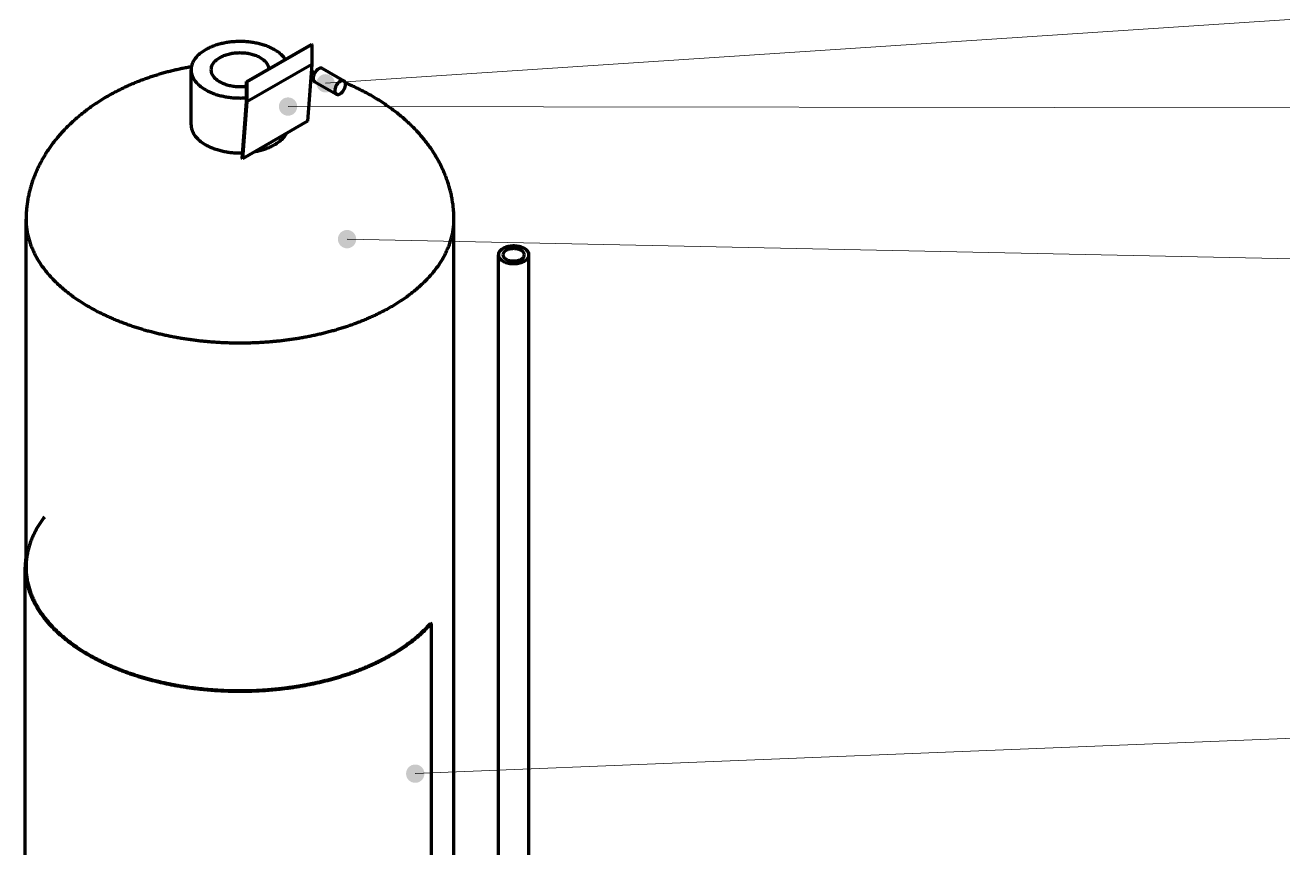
# Model space of a CAD drawing. Header units: millimetres. Extents: x 0 to 594, y 0 to 420.
# Drawn here: x 213.9 to 296.2, y 202.7 to 256.5 of the extents above; entities that cross this region are included whole.
import ezdxf

# ---------------------------------------------------------------- set-up
doc = ezdxf.new("R2010")
doc.units = ezdxf.units.MM
doc.layers.add('01-VISIBLE', color=7, linetype='CONTINUOUS', lineweight=70)
doc.layers.add('08-FINA', color=5, linetype='CONTINUOUS', lineweight=18)

msp = doc.modelspace()

# ---------------------------------------------------------------- hatches: boundary and pattern name
at = {"layer": '08-FINA'}
h = msp.add_hatch(color=7, dxfattribs=at)
h.dxf.hatch_style = 1
edge = h.paths.add_edge_path()
edge.add_arc((233.553, 252.688), 0.6, 0, 360)
h = msp.add_hatch(color=7, dxfattribs=at)
h.dxf.hatch_style = 1
edge = h.paths.add_edge_path()
edge.add_arc((231.093, 251.166), 0.6, 0, 360)
h = msp.add_hatch(color=7, dxfattribs=at)
h.dxf.hatch_style = 1
edge = h.paths.add_edge_path()
edge.add_arc((234.954, 242.493), 0.6, 0, 360)
h = msp.add_hatch(color=7, dxfattribs=at)
h.dxf.hatch_style = 1
edge = h.paths.add_edge_path()
edge.add_arc((239.416, 207.529), 0.6, 0, 360)

# ---------------------------------------------------------------- linework, layer by layer
at = {"layer": '01-VISIBLE'}
for p, q in [((228.377, 252.803), (232.62, 255.252)), ((228.406, 252.786), (232.648, 255.236)), ((232.62, 255.252), (232.648, 255.236)), ((232.648, 255.236), (232.648, 253.928)), ((224.749, 249.98), (224.749, 253.573)), ((232.648, 253.928), (228.406, 251.479)), ((232.648, 253.928), (232.365, 250.204)), ((233.34, 253.659), (234.754, 252.842)), ((228.377, 252.803), (228.406, 252.786)), ((228.377, 251.496), (228.377, 252.803)), ((228.406, 252.786), (228.406, 251.479)), ((232.84, 252.793), (234.254, 251.976)), ((228.095, 247.773), (228.377, 251.496)), ((228.406, 251.479), (228.123, 247.754)), ((232.365, 250.204), (228.123, 247.754)), ((228.123, 247.754), (228.095, 247.773)), ((213.949, 221.041), (213.949, 243.794)), ((241.949, 153.735), (241.949, 243.794)), ((244.86, 135.882), (244.86, 241.468)), ((246.86, 135.882), (246.86, 241.468)), ((213.889, 182.836), (213.889, 221.042)), ((240.423, 217.372), (240.477, 217.356)), ((240.477, 179.151), (240.477, 217.356))]:
    msp.add_line(p, q, dxfattribs=at)
for points in [[(230.914, 254.267), (230.866, 254.332), (230.815, 254.394), (230.761, 254.454), (230.705, 254.512), (230.646, 254.567), (230.586, 254.62), (230.523, 254.67), (230.459, 254.719), (230.393, 254.765), (230.326, 254.81), (230.258, 254.852), (230.188, 254.893), (230.117, 254.931), (230.046, 254.968), (229.973, 255.004), (229.9, 255.037), (229.826, 255.069), (229.752, 255.099), (229.676, 255.128), (229.601, 255.155), (229.524, 255.181), (229.448, 255.205), (229.37, 255.228), (229.293, 255.249), (229.215, 255.27), (229.137, 255.288), (229.058, 255.306), (228.979, 255.322), (228.9, 255.337), (228.821, 255.35), (228.741, 255.363), (228.661, 255.374), (228.581, 255.384), (228.501, 255.393), (228.421, 255.4), (228.341, 255.406), (228.261, 255.411), (228.18, 255.415), (228.1, 255.418), (228.019, 255.42), (227.939, 255.42), (227.858, 255.42), (227.778, 255.418), (227.697, 255.415), (227.617, 255.41), (227.537, 255.405), (227.456, 255.398), (227.376, 255.39), (227.296, 255.381), (227.216, 255.371), (227.137, 255.36), (227.057, 255.347), (226.978, 255.333), (226.899, 255.318), (226.82, 255.301), (226.741, 255.284), (226.663, 255.265), (226.585, 255.244), (226.508, 255.222), (226.431, 255.199), (226.354, 255.174), (226.278, 255.148), (226.202, 255.121), (226.127, 255.092), (226.053, 255.061), (225.979, 255.029), (225.906, 254.995), (225.834, 254.959), (225.763, 254.922), (225.692, 254.883), (225.623, 254.842), (225.555, 254.799), (225.488, 254.754), (225.423, 254.707), (225.359, 254.658), (225.297, 254.606), (225.237, 254.553), (225.178, 254.497), (225.123, 254.439), (225.07, 254.379), (225.019, 254.316), (224.972, 254.251), (224.929, 254.183), (224.889, 254.113), (224.853, 254.041), (224.822, 253.966), (224.797, 253.89), (224.776, 253.812), (224.761, 253.733), (224.752, 253.653), (224.749, 253.573)], [(229.844, 253.65), (229.829, 253.73), (229.805, 253.807), (229.772, 253.881), (229.732, 253.952), (229.685, 254.018), (229.633, 254.081), (229.576, 254.139), (229.516, 254.193), (229.452, 254.244), (229.386, 254.291), (229.317, 254.334), (229.246, 254.374), (229.174, 254.411), (229.1, 254.445), (229.025, 254.477), (228.949, 254.505), (228.872, 254.532), (228.794, 254.555), (228.716, 254.576), (228.637, 254.595), (228.557, 254.612), (228.477, 254.626), (228.397, 254.639), (228.316, 254.649), (228.235, 254.657), (228.154, 254.663), (228.073, 254.667), (227.992, 254.669), (227.91, 254.67), (227.829, 254.668), (227.748, 254.664), (227.667, 254.658), (227.586, 254.65), (227.505, 254.639), (227.425, 254.627), (227.345, 254.613), (227.265, 254.596), (227.186, 254.577), (227.108, 254.556), (227.03, 254.533), (226.953, 254.507), (226.877, 254.478), (226.802, 254.447), (226.728, 254.413), (226.655, 254.376), (226.585, 254.336), (226.516, 254.293), (226.449, 254.246), (226.385, 254.196), (226.325, 254.142), (226.268, 254.084), (226.215, 254.022), (226.168, 253.955), (226.128, 253.885), (226.094, 253.811), (226.07, 253.734), (226.054, 253.654), (226.049, 253.573)], [(224.767, 253.766), (224.688, 253.753), (224.609, 253.739), (224.53, 253.724), (224.451, 253.71), (224.372, 253.694), (224.293, 253.679), (224.215, 253.663), (224.136, 253.647), (224.058, 253.631), (223.979, 253.614), (223.901, 253.597), (223.823, 253.579), (223.745, 253.562), (223.667, 253.544), (223.589, 253.525), (223.511, 253.506), (223.433, 253.487), (223.355, 253.467), (223.277, 253.447), (223.2, 253.427), (223.122, 253.407), (223.045, 253.386), (222.968, 253.364), (222.89, 253.343), (222.813, 253.32), (222.736, 253.298), (222.66, 253.275), (222.583, 253.252), (222.506, 253.229), (222.43, 253.205), (222.353, 253.181), (222.277, 253.156), (222.201, 253.131), (222.124, 253.106), (222.048, 253.08), (221.973, 253.054), (221.897, 253.028), (221.821, 253.001), (221.746, 252.974), (221.671, 252.947), (221.595, 252.919), (221.52, 252.891), (221.445, 252.862), (221.371, 252.833), (221.296, 252.804), (221.221, 252.774), (221.147, 252.744), (221.073, 252.714), (220.999, 252.683), (220.925, 252.652), (220.851, 252.621), (220.778, 252.589), (220.704, 252.557), (220.631, 252.524), (220.558, 252.491), (220.485, 252.458), (220.412, 252.424), (220.34, 252.39), (220.267, 252.355), (220.195, 252.32), (220.123, 252.285), (220.051, 252.249), (219.98, 252.213), (219.908, 252.177), (219.837, 252.14), (219.766, 252.103), (219.695, 252.065), (219.625, 252.027), (219.554, 251.989), (219.484, 251.95), (219.414, 251.911), (219.344, 251.872), (219.275, 251.832), (219.205, 251.792), (219.136, 251.751), (219.067, 251.71), (218.999, 251.668), (218.93, 251.627), (218.862, 251.584), (218.794, 251.542), (218.727, 251.499), (218.659, 251.455), (218.592, 251.411), (218.525, 251.367), (218.459, 251.322), (218.392, 251.277), (218.326, 251.232), (218.26, 251.186), (218.195, 251.14), (218.13, 251.093), (218.065, 251.046), (218, 250.999), (217.936, 250.951), (217.872, 250.903), (217.808, 250.854), (217.745, 250.805), (217.682, 250.756), (217.619, 250.706), (217.556, 250.655), (217.494, 250.605), (217.432, 250.554), (217.371, 250.502), (217.31, 250.45), (217.249, 250.398), (217.189, 250.345), (217.129, 250.292), (217.069, 250.239), (217.01, 250.185), (216.951, 250.13), (216.892, 250.075), (216.834, 250.02), (216.776, 249.965), (216.719, 249.909), (216.662, 249.852), (216.605, 249.796), (216.549, 249.738), (216.493, 249.681), (216.438, 249.623), (216.383, 249.564), (216.329, 249.505), (216.275, 249.446), (216.221, 249.386), (216.168, 249.326), (216.115, 249.266), (216.063, 249.205), (216.011, 249.144), (215.96, 249.082), (215.909, 249.02), (215.859, 248.958), (215.809, 248.895), (215.76, 248.832), (215.711, 248.768), (215.663, 248.704), (215.615, 248.639), (215.568, 248.575), (215.521, 248.509), (215.475, 248.444), (215.43, 248.378), (215.385, 248.311), (215.34, 248.245), (215.296, 248.178), (215.253, 248.11), (215.21, 248.042), (215.168, 247.974), (215.127, 247.905), (215.086, 247.836), (215.046, 247.767), (215.006, 247.698), (214.967, 247.627), (214.928, 247.557), (214.891, 247.486), (214.854, 247.415), (214.817, 247.344), (214.781, 247.272), (214.746, 247.2), (214.712, 247.128), (214.678, 247.055), (214.645, 246.982), (214.612, 246.909), (214.58, 246.835), (214.549, 246.761), (214.519, 246.687), (214.49, 246.612), (214.461, 246.538), (214.433, 246.463), (214.405, 246.387), (214.379, 246.312), (214.353, 246.236), (214.328, 246.16), (214.303, 246.083), (214.28, 246.006), (214.257, 245.93), (214.235, 245.853), (214.214, 245.775), (214.193, 245.698), (214.173, 245.62), (214.154, 245.542), (214.136, 245.464), (214.119, 245.386), (214.103, 245.307), (214.087, 245.229), (214.072, 245.15), (214.058, 245.071), (214.045, 244.992), (214.033, 244.913), (214.021, 244.833), (214.01, 244.754), (214.001, 244.674), (213.992, 244.594), (213.984, 244.515), (213.976, 244.435), (213.97, 244.355), (213.964, 244.275), (213.96, 244.195), (213.956, 244.115), (213.953, 244.035), (213.951, 243.955), (213.949, 243.874), (213.949, 243.794)], [(224.749, 253.573), (224.752, 253.492), (224.761, 253.411), (224.776, 253.331), (224.797, 253.253), (224.824, 253.176), (224.855, 253.101), (224.891, 253.028), (224.931, 252.958), (224.976, 252.89), (225.023, 252.824), (225.074, 252.761), (225.128, 252.7), (225.185, 252.642), (225.243, 252.586), (225.304, 252.533), (225.367, 252.481), (225.432, 252.432), (225.498, 252.385), (225.565, 252.34), (225.634, 252.297), (225.704, 252.256), (225.775, 252.217), (225.848, 252.179), (225.92, 252.144), (225.994, 252.11), (226.069, 252.078), (226.144, 252.047), (226.22, 252.018), (226.296, 251.991), (226.373, 251.965), (226.45, 251.94), (226.528, 251.917), (226.607, 251.896), (226.685, 251.875), (226.764, 251.857), (226.843, 251.839), (226.923, 251.823), (227.003, 251.808), (227.083, 251.794), (227.163, 251.782), (227.243, 251.771), (227.324, 251.761), (227.405, 251.752), (227.486, 251.745), (227.566, 251.738), (227.647, 251.733), (227.729, 251.73), (227.81, 251.727), (227.891, 251.726), (227.972, 251.725), (228.053, 251.726), (228.134, 251.728), (228.215, 251.732), (228.297, 251.736), (228.377, 251.742)], [(226.049, 253.573), (226.054, 253.492), (226.069, 253.413), (226.094, 253.336), (226.127, 253.262), (226.167, 253.192), (226.213, 253.126), (226.265, 253.065), (226.321, 253.007), (226.382, 252.953), (226.445, 252.903), (226.511, 252.856), (226.579, 252.813), (226.649, 252.773), (226.721, 252.736), (226.794, 252.702), (226.868, 252.67), (226.944, 252.642), (227.02, 252.616), (227.098, 252.592), (227.175, 252.571), (227.254, 252.552), (227.333, 252.535), (227.412, 252.52), (227.492, 252.508), (227.572, 252.498), (227.652, 252.489), (227.733, 252.483), (227.814, 252.479), (227.894, 252.476), (227.975, 252.476), (228.056, 252.478), (228.136, 252.481), (228.217, 252.487), (228.297, 252.494), (228.377, 252.504)], [(233.09, 253.634), (233.021, 253.587), (232.96, 253.531), (232.905, 253.468), (232.858, 253.4), (232.817, 253.328), (232.783, 253.252), (232.757, 253.173), (232.741, 253.091), (232.736, 253.008), (232.747, 252.926), (232.78, 252.85), (232.84, 252.793)], [(233.34, 253.659), (233.299, 253.676), (233.256, 253.682), (233.212, 253.679), (233.17, 253.67), (233.129, 253.654), (233.09, 253.634)], [(232.849, 253.387), (232.81, 253.397), (232.77, 253.408), (232.731, 253.418), (232.691, 253.429), (232.652, 253.439), (232.612, 253.45)], [(234.504, 252.818), (234.435, 252.77), (234.374, 252.714), (234.32, 252.651), (234.272, 252.583), (234.231, 252.511), (234.197, 252.435), (234.171, 252.356), (234.155, 252.275), (234.15, 252.192), (234.162, 252.109), (234.194, 252.033), (234.254, 251.976)], [(234.254, 251.976), (234.334, 251.953), (234.417, 251.963), (234.494, 251.996), (234.564, 252.042), (234.627, 252.098), (234.683, 252.161), (234.732, 252.229), (234.774, 252.302), (234.809, 252.378), (234.835, 252.458), (234.852, 252.54), (234.857, 252.624), (234.847, 252.707), (234.814, 252.784), (234.754, 252.842)], [(234.754, 252.842), (234.713, 252.859), (234.67, 252.866), (234.626, 252.863), (234.584, 252.853), (234.543, 252.838), (234.504, 252.818)], [(241.949, 243.794), (241.949, 243.874), (241.947, 243.954), (241.945, 244.034), (241.942, 244.114), (241.938, 244.194), (241.934, 244.274), (241.928, 244.354), (241.922, 244.434), (241.914, 244.513), (241.906, 244.593), (241.897, 244.672), (241.888, 244.752), (241.877, 244.831), (241.866, 244.91), (241.853, 244.989), (241.84, 245.068), (241.826, 245.147), (241.811, 245.226), (241.796, 245.304), (241.779, 245.383), (241.762, 245.461), (241.744, 245.539), (241.725, 245.616), (241.706, 245.694), (241.685, 245.771), (241.664, 245.849), (241.642, 245.926), (241.62, 246.002), (241.596, 246.079), (241.572, 246.155), (241.547, 246.231), (241.521, 246.307), (241.494, 246.382), (241.467, 246.457), (241.439, 246.532), (241.41, 246.607), (241.381, 246.682), (241.351, 246.756), (241.32, 246.829), (241.288, 246.903), (241.256, 246.976), (241.223, 247.049), (241.189, 247.122), (241.155, 247.194), (241.12, 247.266), (241.084, 247.337), (241.048, 247.409), (241.011, 247.48), (240.973, 247.55), (240.935, 247.621), (240.896, 247.69), (240.856, 247.76), (240.816, 247.829), (240.775, 247.898), (240.734, 247.967), (240.692, 248.035), (240.65, 248.102), (240.606, 248.17), (240.563, 248.237), (240.518, 248.304), (240.474, 248.37), (240.428, 248.436), (240.382, 248.501), (240.336, 248.566), (240.289, 248.631), (240.241, 248.695), (240.193, 248.759), (240.145, 248.823), (240.095, 248.886), (240.046, 248.949), (239.996, 249.011), (239.945, 249.073), (239.894, 249.135), (239.842, 249.196), (239.79, 249.257), (239.738, 249.317), (239.685, 249.377), (239.632, 249.437), (239.578, 249.496), (239.524, 249.555), (239.469, 249.613), (239.414, 249.671), (239.358, 249.729), (239.302, 249.786), (239.246, 249.843), (239.189, 249.899), (239.132, 249.955), (239.074, 250.011), (239.016, 250.066), (238.958, 250.121), (238.899, 250.175), (238.84, 250.229), (238.78, 250.282), (238.72, 250.335), (238.66, 250.388), (238.6, 250.44), (238.539, 250.492), (238.477, 250.544), (238.416, 250.595), (238.354, 250.645), (238.292, 250.696), (238.229, 250.746), (238.166, 250.795), (238.103, 250.844), (238.039, 250.893), (237.976, 250.941), (237.911, 250.989), (237.847, 251.036), (237.782, 251.083), (237.717, 251.13), (237.652, 251.176), (237.586, 251.222), (237.52, 251.267), (237.454, 251.312), (237.388, 251.357), (237.321, 251.401), (237.254, 251.445), (237.187, 251.489), (237.12, 251.532), (237.052, 251.574), (236.984, 251.616), (236.916, 251.658), (236.847, 251.7), (236.779, 251.741), (236.71, 251.782), (236.641, 251.822), (236.571, 251.862), (236.502, 251.901), (236.432, 251.94), (236.362, 251.979), (236.292, 252.018), (236.221, 252.056), (236.151, 252.093), (236.08, 252.13), (236.009, 252.167), (235.937, 252.204), (235.866, 252.24), (235.794, 252.275), (235.723, 252.311), (235.651, 252.346), (235.578, 252.38), (235.506, 252.414), (235.433, 252.448), (235.361, 252.482), (235.288, 252.515), (235.215, 252.547), (235.142, 252.58), (235.068, 252.611), (234.995, 252.643), (234.921, 252.674), (234.847, 252.705)], [(224.749, 249.98), (224.752, 249.899), (224.761, 249.819), (224.776, 249.739), (224.797, 249.661), (224.823, 249.585), (224.854, 249.51), (224.89, 249.437), (224.93, 249.367), (224.974, 249.299), (225.022, 249.234), (225.073, 249.171), (225.126, 249.11), (225.182, 249.052), (225.241, 248.996), (225.302, 248.942), (225.364, 248.891), (225.429, 248.842), (225.494, 248.795), (225.562, 248.75), (225.63, 248.707), (225.7, 248.666), (225.771, 248.627), (225.843, 248.589), (225.915, 248.554), (225.989, 248.52), (226.063, 248.488), (226.138, 248.457), (226.214, 248.428), (226.29, 248.4), (226.366, 248.374), (226.444, 248.35), (226.521, 248.327), (226.599, 248.305), (226.677, 248.285), (226.756, 248.266), (226.835, 248.248), (226.914, 248.232), (226.994, 248.217), (227.074, 248.203), (227.154, 248.191), (227.234, 248.179), (227.314, 248.169), (227.395, 248.161), (227.475, 248.153), (227.556, 248.147), (227.637, 248.141), (227.718, 248.137), (227.798, 248.135), (227.879, 248.133), (227.96, 248.133), (228.041, 248.133), (228.122, 248.135)], [(230.212, 248.674), (230.284, 248.717), (230.354, 248.762), (230.423, 248.809), (230.491, 248.858), (230.557, 248.91), (230.621, 248.963), (230.683, 249.02), (230.742, 249.079), (230.799, 249.14), (230.853, 249.204), (230.904, 249.271), (230.951, 249.34), (230.994, 249.412)], [(228.934, 248.222), (229.012, 248.238), (229.091, 248.254), (229.169, 248.272), (229.246, 248.291), (229.324, 248.312), (229.401, 248.334), (229.478, 248.357), (229.554, 248.382), (229.63, 248.408), (229.705, 248.436), (229.779, 248.465), (229.853, 248.495), (229.927, 248.528), (229.999, 248.562), (230.071, 248.597), (230.142, 248.635), (230.212, 248.674)], [(213.949, 243.794), (213.95, 243.714), (213.952, 243.634), (213.955, 243.554), (213.96, 243.474), (213.966, 243.394), (213.974, 243.315), (213.983, 243.235), (213.993, 243.156), (214.004, 243.076), (214.017, 242.997), (214.031, 242.919), (214.047, 242.84), (214.064, 242.762), (214.082, 242.684), (214.101, 242.606), (214.122, 242.529), (214.143, 242.452), (214.167, 242.375), (214.191, 242.299), (214.216, 242.223), (214.243, 242.147), (214.27, 242.072), (214.299, 241.997), (214.329, 241.923), (214.36, 241.849), (214.392, 241.776), (214.426, 241.703), (214.46, 241.631), (214.495, 241.559), (214.531, 241.487), (214.569, 241.416), (214.607, 241.346), (214.646, 241.276), (214.686, 241.207), (214.727, 241.138), (214.768, 241.069), (214.811, 241.002), (214.855, 240.934), (214.899, 240.868), (214.944, 240.802), (214.99, 240.736), (215.036, 240.671), (215.084, 240.606), (215.132, 240.542), (215.181, 240.479), (215.23, 240.416), (215.281, 240.354), (215.332, 240.292), (215.383, 240.231), (215.435, 240.17), (215.488, 240.11), (215.542, 240.05), (215.596, 239.991), (215.65, 239.932), (215.705, 239.874), (215.761, 239.817), (215.817, 239.76), (215.874, 239.703), (215.932, 239.648), (215.989, 239.592), (216.048, 239.537), (216.107, 239.483), (216.166, 239.429), (216.226, 239.376), (216.286, 239.323), (216.347, 239.271), (216.408, 239.219), (216.469, 239.168), (216.531, 239.117), (216.593, 239.067), (216.656, 239.017), (216.719, 238.968), (216.783, 238.919), (216.846, 238.87), (216.911, 238.822), (216.975, 238.775), (217.04, 238.728), (217.105, 238.682), (217.171, 238.636), (217.237, 238.59), (217.303, 238.545), (217.369, 238.5), (217.436, 238.456), (217.503, 238.413), (217.571, 238.369), (217.638, 238.326), (217.706, 238.284), (217.774, 238.242), (217.843, 238.201), (217.912, 238.159), (217.981, 238.119), (218.05, 238.079), (218.119, 238.039), (218.189, 237.999), (218.259, 237.96), (218.329, 237.922), (218.399, 237.884), (218.47, 237.846), (218.541, 237.808), (218.612, 237.771), (218.683, 237.735), (218.755, 237.699), (218.826, 237.663), (218.898, 237.628), (218.97, 237.593), (219.042, 237.558), (219.115, 237.524), (219.187, 237.49), (219.26, 237.456), (219.333, 237.423), (219.406, 237.391), (219.479, 237.358), (219.553, 237.326), (219.626, 237.295), (219.7, 237.263), (219.774, 237.233), (219.848, 237.202), (219.922, 237.172), (219.996, 237.142), (220.071, 237.113), (220.145, 237.083), (220.22, 237.055), (220.295, 237.026), (220.37, 236.998), (220.445, 236.97), (220.52, 236.943), (220.596, 236.916), (220.671, 236.889), (220.747, 236.863), (220.823, 236.837), (220.898, 236.811), (220.974, 236.786), (221.05, 236.761), (221.127, 236.736), (221.203, 236.712), (221.279, 236.688), (221.356, 236.664), (221.432, 236.64), (221.509, 236.617), (221.586, 236.594), (221.663, 236.572), (221.739, 236.55), (221.817, 236.528), (221.894, 236.506), (221.971, 236.485), (222.048, 236.464), (222.126, 236.444), (222.203, 236.423), (222.281, 236.403), (222.358, 236.384), (222.436, 236.364), (222.514, 236.345), (222.591, 236.327), (222.669, 236.308), (222.747, 236.29), (222.825, 236.272), (222.904, 236.254), (222.982, 236.237), (223.06, 236.22), (223.138, 236.203), (223.217, 236.187), (223.295, 236.171), (223.374, 236.155), (223.452, 236.14), (223.531, 236.124), (223.609, 236.109), (223.688, 236.095), (223.767, 236.08), (223.846, 236.066), (223.925, 236.052), (224.004, 236.039), (224.083, 236.026), (224.162, 236.013), (224.241, 236), (224.32, 235.988), (224.399, 235.975), (224.478, 235.964), (224.557, 235.952), (224.637, 235.941), (224.716, 235.93), (224.795, 235.919), (224.875, 235.909), (224.954, 235.898), (225.034, 235.889), (225.113, 235.879), (225.193, 235.87), (225.272, 235.86), (225.352, 235.852), (225.431, 235.843), (225.511, 235.835), (225.591, 235.827), (225.67, 235.819), (225.75, 235.812), (225.83, 235.804), (225.91, 235.798), (225.989, 235.791), (226.069, 235.784), (226.149, 235.778), (226.229, 235.773), (226.309, 235.767), (226.389, 235.762), (226.469, 235.757), (226.549, 235.752), (226.629, 235.747), (226.708, 235.743), (226.788, 235.739), (226.868, 235.735), (226.948, 235.732), (227.028, 235.729), (227.109, 235.726), (227.189, 235.723), (227.269, 235.721), (227.349, 235.719), (227.429, 235.717), (227.509, 235.715), (227.589, 235.714), (227.669, 235.713), (227.749, 235.712), (227.829, 235.712), (227.909, 235.711), (227.989, 235.711), (228.069, 235.712), (228.149, 235.712), (228.229, 235.713), (228.309, 235.714), (228.39, 235.715), (228.47, 235.717), (228.55, 235.719), (228.63, 235.721), (228.71, 235.723), (228.79, 235.726), (228.87, 235.729), (228.95, 235.732), (229.03, 235.735), (229.11, 235.739), (229.19, 235.743), (229.27, 235.747), (229.35, 235.752), (229.43, 235.757), (229.51, 235.762), (229.589, 235.767), (229.669, 235.773), (229.749, 235.778), (229.829, 235.785), (229.909, 235.791), (229.989, 235.798), (230.068, 235.804), (230.148, 235.812), (230.228, 235.819), (230.308, 235.827), (230.387, 235.835), (230.467, 235.843), (230.547, 235.852), (230.626, 235.86), (230.706, 235.87), (230.785, 235.879), (230.865, 235.889), (230.944, 235.898), (231.024, 235.909), (231.103, 235.919), (231.182, 235.93), (231.262, 235.941), (231.341, 235.952), (231.42, 235.964), (231.499, 235.976), (231.579, 235.988), (231.658, 236), (231.737, 236.013), (231.816, 236.026), (231.895, 236.039), (231.974, 236.052), (232.052, 236.066), (232.131, 236.08), (232.21, 236.095), (232.289, 236.109), (232.367, 236.124), (232.446, 236.14), (232.525, 236.155), (232.603, 236.171), (232.682, 236.187), (232.76, 236.204), (232.838, 236.22), (232.917, 236.237), (232.995, 236.255), (233.073, 236.272), (233.151, 236.29), (233.229, 236.308), (233.307, 236.327), (233.385, 236.345), (233.462, 236.364), (233.54, 236.384), (233.618, 236.404), (233.695, 236.424), (233.773, 236.444), (233.85, 236.464), (233.927, 236.485), (234.005, 236.507), (234.082, 236.528), (234.159, 236.55), (234.236, 236.572), (234.313, 236.595), (234.389, 236.617), (234.466, 236.64), (234.543, 236.664), (234.619, 236.688), (234.695, 236.712), (234.772, 236.736), (234.848, 236.761), (234.924, 236.786), (235, 236.811), (235.076, 236.837), (235.151, 236.863), (235.227, 236.889), (235.303, 236.916), (235.378, 236.943), (235.453, 236.971), (235.528, 236.998), (235.603, 237.026), (235.678, 237.055), (235.753, 237.084), (235.827, 237.113), (235.902, 237.142), (235.976, 237.172), (236.05, 237.202), (236.124, 237.233), (236.198, 237.264), (236.272, 237.295), (236.346, 237.326), (236.419, 237.358), (236.492, 237.391), (236.565, 237.423), (236.638, 237.457), (236.711, 237.49), (236.784, 237.524), (236.856, 237.558), (236.928, 237.593), (237, 237.628), (237.072, 237.663), (237.144, 237.699), (237.215, 237.735), (237.286, 237.772), (237.357, 237.809), (237.428, 237.846), (237.499, 237.884), (237.569, 237.922), (237.639, 237.96), (237.709, 237.999), (237.779, 238.039), (237.848, 238.079)], [(237.848, 238.079), (237.918, 238.119), (237.987, 238.16), (238.055, 238.201), (238.124, 238.242), (238.192, 238.284), (238.26, 238.327), (238.328, 238.369), (238.395, 238.413), (238.462, 238.456), (238.529, 238.501), (238.595, 238.545), (238.662, 238.59), (238.727, 238.636), (238.793, 238.682), (238.858, 238.728), (238.923, 238.775), (238.988, 238.823), (239.052, 238.871), (239.116, 238.919), (239.179, 238.968), (239.242, 239.017), (239.305, 239.067), (239.367, 239.117), (239.429, 239.168), (239.491, 239.219), (239.552, 239.271), (239.612, 239.323), (239.672, 239.376), (239.732, 239.429), (239.791, 239.483), (239.85, 239.538), (239.909, 239.592), (239.966, 239.648), (240.024, 239.704), (240.081, 239.76), (240.137, 239.817), (240.193, 239.874), (240.248, 239.933), (240.302, 239.991), (240.356, 240.05), (240.41, 240.11), (240.463, 240.17), (240.515, 240.231), (240.567, 240.292), (240.617, 240.354), (240.668, 240.416), (240.717, 240.479), (240.766, 240.542), (240.814, 240.606), (240.862, 240.671), (240.908, 240.736), (240.954, 240.802), (240.999, 240.868), (241.044, 240.935), (241.087, 241.002), (241.13, 241.07), (241.171, 241.138), (241.212, 241.207), (241.252, 241.276), (241.291, 241.346), (241.329, 241.416), (241.367, 241.487), (241.403, 241.559), (241.438, 241.631), (241.472, 241.703), (241.505, 241.776), (241.538, 241.849), (241.569, 241.923), (241.599, 241.997), (241.627, 242.072), (241.655, 242.147), (241.682, 242.223), (241.707, 242.299), (241.731, 242.375), (241.754, 242.452), (241.776, 242.529), (241.797, 242.606), (241.816, 242.684), (241.834, 242.762), (241.851, 242.84), (241.867, 242.919), (241.881, 242.997), (241.894, 243.076), (241.905, 243.156), (241.915, 243.235), (241.924, 243.315), (241.932, 243.394), (241.938, 243.474), (241.943, 243.554), (241.946, 243.634), (241.948, 243.714), (241.949, 243.794)], [(246.86, 241.468), (246.85, 241.549), (246.823, 241.625), (246.78, 241.694), (246.727, 241.756), (246.666, 241.81), (246.6, 241.857), (246.529, 241.897), (246.456, 241.932), (246.38, 241.961), (246.302, 241.986), (246.224, 242.006), (246.144, 242.022), (246.063, 242.033), (245.982, 242.041), (245.901, 242.045), (245.82, 242.045), (245.738, 242.041), (245.657, 242.033), (245.577, 242.022), (245.497, 242.006), (245.418, 241.986), (245.341, 241.961), (245.265, 241.932), (245.191, 241.897), (245.121, 241.857), (245.054, 241.81), (244.993, 241.756), (244.94, 241.694), (244.898, 241.625), (244.87, 241.549), (244.86, 241.468)], [(244.86, 241.468), (244.87, 241.386), (244.899, 241.308), (244.943, 241.237), (244.998, 241.175), (245.061, 241.121), (245.13, 241.074), (245.202, 241.033), (245.278, 240.999), (245.356, 240.969), (245.436, 240.945), (245.516, 240.926), (245.598, 240.911), (245.681, 240.9), (245.764, 240.893), (245.847, 240.891), (245.93, 240.892), (246.013, 240.897), (246.095, 240.907), (246.177, 240.921), (246.259, 240.939), (246.339, 240.961), (246.417, 240.989), (246.494, 241.021), (246.567, 241.06)], [(246.56, 241.468), (246.547, 241.547), (246.51, 241.618), (246.458, 241.679), (246.395, 241.729), (246.326, 241.77), (246.253, 241.803), (246.177, 241.828), (246.099, 241.848), (246.02, 241.861), (245.94, 241.87), (245.86, 241.872), (245.78, 241.87), (245.7, 241.861), (245.621, 241.848), (245.543, 241.828), (245.467, 241.803), (245.394, 241.77), (245.325, 241.729), (245.263, 241.679), (245.21, 241.618), (245.174, 241.547), (245.16, 241.468)], [(245.16, 241.468), (245.174, 241.387), (245.212, 241.315), (245.267, 241.254), (245.332, 241.203), (245.403, 241.162), (245.478, 241.129), (245.556, 241.104), (245.636, 241.085), (245.718, 241.072), (245.799, 241.065), (245.882, 241.064), (245.964, 241.068), (246.045, 241.078), (246.126, 241.094), (246.205, 241.116), (246.282, 241.145), (246.355, 241.182)], [(246.355, 241.182), (246.407, 241.216), (246.454, 241.254), (246.496, 241.299), (246.53, 241.35), (246.552, 241.407), (246.56, 241.468)], [(246.567, 241.06), (246.641, 241.107), (246.709, 241.163), (246.769, 241.227), (246.817, 241.3), (246.849, 241.381), (246.86, 241.468)], [(215.149, 224.316), (215.1, 224.252), (215.052, 224.187), (215.005, 224.121), (214.958, 224.055), (214.913, 223.989), (214.868, 223.922), (214.824, 223.854), (214.781, 223.786), (214.738, 223.717), (214.697, 223.648), (214.656, 223.578), (214.617, 223.508), (214.578, 223.437), (214.54, 223.366), (214.503, 223.294), (214.468, 223.221), (214.433, 223.149), (214.399, 223.075), (214.367, 223.001), (214.335, 222.927), (214.305, 222.852), (214.275, 222.777), (214.247, 222.701), (214.22, 222.625), (214.195, 222.549), (214.17, 222.472), (214.147, 222.395), (214.124, 222.317), (214.103, 222.239), (214.084, 222.161), (214.065, 222.082), (214.048, 222.003), (214.033, 221.924), (214.018, 221.845), (214.005, 221.765), (213.993, 221.685), (213.983, 221.605), (213.974, 221.525), (213.966, 221.445), (213.96, 221.364), (213.955, 221.284), (213.952, 221.203), (213.95, 221.122), (213.949, 221.042)], [(213.949, 221.791), (213.936, 221.708), (213.925, 221.625), (213.916, 221.542), (213.908, 221.459), (213.901, 221.376), (213.896, 221.292), (213.892, 221.209), (213.89, 221.125), (213.889, 221.042)], [(213.889, 221.042), (213.89, 220.962), (213.892, 220.882), (213.895, 220.802), (213.9, 220.722), (213.906, 220.642), (213.914, 220.562), (213.922, 220.483), (213.933, 220.403), (213.944, 220.324), (213.957, 220.245), (213.971, 220.166), (213.986, 220.088), (214.003, 220.009), (214.021, 219.931), (214.04, 219.854), (214.061, 219.776), (214.083, 219.699), (214.106, 219.622), (214.13, 219.546), (214.155, 219.47), (214.181, 219.395), (214.209, 219.32), (214.238, 219.245), (214.268, 219.17), (214.299, 219.097), (214.331, 219.023), (214.364, 218.95), (214.398, 218.878), (214.433, 218.806), (214.469, 218.734), (214.506, 218.664), (214.544, 218.593), (214.583, 218.523), (214.623, 218.454), (214.663, 218.385), (214.705, 218.316), (214.748, 218.249), (214.791, 218.181), (214.835, 218.114), (214.88, 218.048), (214.926, 217.982), (214.972, 217.917), (215.019, 217.853), (215.067, 217.789), (215.116, 217.725), (215.166, 217.662), (215.216, 217.6), (215.266, 217.538), (215.318, 217.476), (215.37, 217.415), (215.423, 217.355), (215.476, 217.295), (215.53, 217.236), (215.584, 217.178), (215.639, 217.119), (215.695, 217.062), (215.751, 217.005), (215.808, 216.948), (215.865, 216.892), (215.923, 216.837), (215.981, 216.782), (216.039, 216.727), (216.099, 216.673), (216.158, 216.62), (216.218, 216.567), (216.279, 216.514), (216.34, 216.463), (216.401, 216.411), (216.463, 216.36), (216.525, 216.31), (216.588, 216.26), (216.651, 216.21), (216.714, 216.161), (216.778, 216.113), (216.842, 216.065), (216.906, 216.017), (216.971, 215.97), (217.036, 215.924), (217.101, 215.877), (217.167, 215.832), (217.233, 215.787), (217.299, 215.742), (217.366, 215.697), (217.433, 215.654), (217.5, 215.61), (217.568, 215.567), (217.636, 215.525), (217.704, 215.482), (217.772, 215.441), (217.841, 215.399), (217.91, 215.359), (217.979, 215.318), (218.048, 215.278), (218.118, 215.239), (218.187, 215.199), (218.258, 215.161), (218.328, 215.122), (218.398, 215.084), (218.469, 215.047), (218.54, 215.01), (218.611, 214.973), (218.682, 214.937), (218.754, 214.901), (218.826, 214.865), (218.898, 214.83), (218.97, 214.795), (219.042, 214.761), (219.114, 214.727), (219.187, 214.693), (219.26, 214.66), (219.333, 214.627), (219.406, 214.594), (219.479, 214.562), (219.553, 214.531), (219.626, 214.499), (219.7, 214.468), (219.774, 214.437), (219.848, 214.407), (219.923, 214.377), (219.997, 214.347), (220.071, 214.318), (220.146, 214.289), (220.221, 214.26), (220.296, 214.232), (220.371, 214.204), (220.446, 214.177), (220.521, 214.149), (220.597, 214.123), (220.672, 214.096), (220.748, 214.07), (220.824, 214.044), (220.899, 214.018), (220.975, 213.993), (221.051, 213.968), (221.128, 213.944), (221.204, 213.919), (221.28, 213.895), (221.357, 213.872), (221.433, 213.848), (221.51, 213.825), (221.587, 213.803), (221.664, 213.78), (221.741, 213.758), (221.818, 213.737), (221.895, 213.715), (221.972, 213.694), (222.049, 213.673), (222.127, 213.653), (222.204, 213.633), (222.282, 213.613), (222.36, 213.593), (222.437, 213.574), (222.515, 213.555), (222.593, 213.536), (222.671, 213.518), (222.749, 213.5), (222.827, 213.482), (222.905, 213.465), (222.983, 213.447), (223.061, 213.43), (223.14, 213.414), (223.218, 213.398), (223.297, 213.382), (223.375, 213.366), (223.454, 213.35), (223.532, 213.335), (223.611, 213.32), (223.69, 213.306), (223.768, 213.291), (223.847, 213.277), (223.926, 213.264), (224.005, 213.25), (224.084, 213.237), (224.163, 213.224), (224.242, 213.211), (224.321, 213.199), (224.4, 213.187), (224.479, 213.175), (224.559, 213.164), (224.638, 213.153), (224.717, 213.142), (224.797, 213.131), (224.876, 213.12), (224.955, 213.11), (225.035, 213.1), (225.114, 213.091), (225.194, 213.082), (225.273, 213.073), (225.353, 213.064), (225.433, 213.055), (225.512, 213.047), (225.592, 213.039), (225.672, 213.031), (225.751, 213.024), (225.831, 213.017), (225.911, 213.01), (225.991, 213.003), (226.07, 212.997), (226.15, 212.991), (226.23, 212.985), (226.31, 212.98), (226.39, 212.974), (226.47, 212.969), (226.55, 212.965), (226.63, 212.96), (226.709, 212.956), (226.789, 212.952), (226.869, 212.948), (226.949, 212.945), (227.029, 212.942), (227.109, 212.939), (227.189, 212.936), (227.269, 212.934), (227.349, 212.932), (227.429, 212.93), (227.51, 212.928), (227.59, 212.927), (227.67, 212.926), (227.75, 212.925), (227.83, 212.925), (227.91, 212.924), (227.99, 212.924), (228.07, 212.925), (228.15, 212.925), (228.23, 212.926), (228.31, 212.927), (228.39, 212.928), (228.47, 212.93), (228.55, 212.932), (228.63, 212.934), (228.71, 212.936), (228.79, 212.939), (228.87, 212.942), (228.95, 212.945), (229.03, 212.948), (229.11, 212.952), (229.19, 212.956), (229.27, 212.96), (229.35, 212.965), (229.43, 212.969), (229.51, 212.974), (229.59, 212.98), (229.67, 212.985), (229.75, 212.991), (229.829, 212.997), (229.909, 213.003), (229.989, 213.01), (230.069, 213.017), (230.148, 213.024), (230.228, 213.032), (230.308, 213.039), (230.388, 213.047), (230.467, 213.055), (230.547, 213.064), (230.626, 213.073), (230.706, 213.082), (230.785, 213.091), (230.865, 213.101), (230.944, 213.111), (231.024, 213.121), (231.103, 213.131), (231.182, 213.142), (231.262, 213.153), (231.341, 213.164), (231.42, 213.176), (231.499, 213.187), (231.579, 213.199), (231.658, 213.212), (231.737, 213.224), (231.816, 213.237), (231.895, 213.25), (231.974, 213.264), (232.053, 213.278), (232.131, 213.292), (232.21, 213.306), (232.289, 213.321), (232.367, 213.335), (232.446, 213.351), (232.525, 213.366), (232.603, 213.382), (232.682, 213.398), (232.76, 213.414), (232.838, 213.431), (232.917, 213.448), (232.995, 213.465), (233.073, 213.482), (233.151, 213.5), (233.229, 213.518), (233.307, 213.537), (233.385, 213.555), (233.462, 213.574), (233.54, 213.594), (233.618, 213.613), (233.695, 213.633), (233.773, 213.653), (233.85, 213.674), (233.927, 213.695), (234.005, 213.716), (234.082, 213.737), (234.159, 213.759), (234.236, 213.781), (234.313, 213.803), (234.39, 213.826), (234.466, 213.849), (234.543, 213.872), (234.619, 213.896), (234.696, 213.92), (234.772, 213.944), (234.848, 213.969), (234.924, 213.994), (235, 214.019), (235.076, 214.044), (235.152, 214.07), (235.227, 214.097), (235.303, 214.123), (235.378, 214.15), (235.454, 214.177), (235.529, 214.205), (235.604, 214.233), (235.679, 214.261), (235.754, 214.29), (235.828, 214.319), (235.903, 214.348), (235.977, 214.378), (236.051, 214.408), (236.125, 214.438), (236.199, 214.469), (236.273, 214.5), (236.347, 214.531), (236.42, 214.563), (236.493, 214.595), (236.567, 214.628), (236.64, 214.661), (236.712, 214.694), (236.785, 214.728), (236.858, 214.762), (236.93, 214.796), (237.002, 214.831), (237.074, 214.866), (237.146, 214.902), (237.217, 214.938), (237.288, 214.974), (237.36, 215.011), (237.43, 215.048), (237.501, 215.085), (237.572, 215.123), (237.642, 215.162), (237.712, 215.2), (237.782, 215.24), (237.851, 215.279), (237.921, 215.319), (237.99, 215.36), (238.059, 215.4), (238.127, 215.442), (238.196, 215.483), (238.264, 215.525), (238.332, 215.568), (238.399, 215.611), (238.466, 215.654), (238.533, 215.698), (238.6, 215.743), (238.666, 215.787), (238.732, 215.833), (238.798, 215.878), (238.864, 215.925), (238.929, 215.971), (238.993, 216.018), (239.058, 216.066), (239.122, 216.114), (239.185, 216.162), (239.249, 216.211), (239.312, 216.261), (239.374, 216.311), (239.436, 216.361), (239.498, 216.412), (239.56, 216.464), (239.621, 216.516), (239.681, 216.568), (239.741, 216.621), (239.801, 216.674), (239.86, 216.728), (239.918, 216.783), (239.977, 216.838), (240.034, 216.893), (240.092, 216.949), (240.148, 217.006), (240.204, 217.063), (240.26, 217.121), (240.315, 217.179), (240.369, 217.238), (240.423, 217.297), (240.477, 217.356)], [(213.949, 221.042), (213.95, 220.962), (213.952, 220.882), (213.955, 220.801), (213.96, 220.722), (213.966, 220.642), (213.974, 220.562), (213.983, 220.482), (213.993, 220.403), (214.004, 220.323), (214.017, 220.244), (214.031, 220.166), (214.047, 220.087), (214.064, 220.009), (214.082, 219.931), (214.101, 219.853), (214.122, 219.775), (214.144, 219.698), (214.167, 219.622), (214.191, 219.545), (214.216, 219.469), (214.243, 219.394), (214.271, 219.318), (214.3, 219.244), (214.33, 219.169), (214.361, 219.096), (214.393, 219.022), (214.426, 218.949), (214.46, 218.877), (214.496, 218.805), (214.532, 218.733), (214.569, 218.662), (214.607, 218.592), (214.647, 218.522), (214.687, 218.453), (214.728, 218.384), (214.769, 218.315), (214.812, 218.248), (214.856, 218.18), (214.9, 218.114), (214.945, 218.047), (214.991, 217.982), (215.038, 217.917), (215.085, 217.852), (215.133, 217.788), (215.182, 217.725), (215.232, 217.662), (215.282, 217.599), (215.333, 217.538), (215.385, 217.476), (215.437, 217.415), (215.49, 217.355), (215.543, 217.296), (215.597, 217.237), (215.652, 217.178), (215.707, 217.12), (215.763, 217.062), (215.819, 217.005), (215.876, 216.949), (215.934, 216.893), (215.992, 216.838), (216.05, 216.783), (216.109, 216.728), (216.168, 216.675), (216.228, 216.621), (216.288, 216.569), (216.349, 216.516), (216.41, 216.464), (216.472, 216.413), (216.534, 216.362), (216.596, 216.312), (216.659, 216.262), (216.722, 216.213), (216.785, 216.164), (216.849, 216.116), (216.914, 216.068), (216.978, 216.02), (217.043, 215.973), (217.108, 215.927), (217.174, 215.881), (217.24, 215.835), (217.306, 215.79), (217.373, 215.746), (217.44, 215.702), (217.507, 215.658), (217.574, 215.615), (217.642, 215.572), (217.71, 215.529), (217.778, 215.487), (217.847, 215.446), (217.915, 215.405), (217.984, 215.364), (218.054, 215.324), (218.123, 215.284), (218.193, 215.245), (218.263, 215.206), (218.333, 215.167), (218.404, 215.129), (218.474, 215.091), (218.545, 215.054), (218.616, 215.017), (218.688, 214.98), (218.759, 214.944), (218.831, 214.908), (218.903, 214.873), (218.975, 214.838), (219.047, 214.803), (219.12, 214.769), (219.192, 214.735), (219.265, 214.702), (219.338, 214.669), (219.411, 214.636), (219.484, 214.604), (219.558, 214.572), (219.632, 214.54), (219.705, 214.509), (219.779, 214.478), (219.853, 214.447), (219.928, 214.417), (220.002, 214.387), (220.076, 214.358), (220.151, 214.329), (220.226, 214.3), (220.301, 214.272), (220.376, 214.244), (220.451, 214.216), (220.526, 214.188), (220.602, 214.161), (220.677, 214.135), (220.753, 214.108), (220.829, 214.082), (220.905, 214.057), (220.981, 214.031), (221.057, 214.006), (221.133, 213.981), (221.209, 213.957), (221.286, 213.933), (221.362, 213.909), (221.439, 213.886), (221.516, 213.863), (221.592, 213.84), (221.669, 213.818), (221.746, 213.795), (221.823, 213.774), (221.901, 213.752), (221.978, 213.731), (222.055, 213.71), (222.133, 213.689), (222.21, 213.669), (222.288, 213.649), (222.366, 213.63), (222.443, 213.61), (222.521, 213.591), (222.599, 213.572), (222.677, 213.554), (222.755, 213.536), (222.833, 213.518), (222.911, 213.5), (222.99, 213.483), (223.068, 213.466), (223.146, 213.449), (223.225, 213.433), (223.303, 213.417), (223.382, 213.401), (223.46, 213.386), (223.539, 213.37), (223.618, 213.355), (223.696, 213.341), (223.775, 213.326), (223.854, 213.312), (223.933, 213.299), (224.012, 213.285), (224.091, 213.272), (224.17, 213.259), (224.249, 213.246), (224.328, 213.234), (224.408, 213.222), (224.487, 213.21), (224.566, 213.198), (224.646, 213.187), (224.725, 213.176), (224.804, 213.165), (224.884, 213.155), (224.963, 213.145), (225.043, 213.135), (225.122, 213.125), (225.202, 213.116), (225.282, 213.107), (225.361, 213.098), (225.441, 213.09), (225.521, 213.081), (225.6, 213.073), (225.68, 213.066), (225.76, 213.058), (225.84, 213.051), (225.919, 213.044), (225.999, 213.038), (226.079, 213.031), (226.159, 213.025), (226.239, 213.019), (226.319, 213.014), (226.399, 213.009), (226.479, 213.004), (226.559, 212.999), (226.639, 212.994), (226.719, 212.99), (226.799, 212.986), (226.879, 212.983), (226.959, 212.979), (227.039, 212.976), (227.119, 212.973), (227.199, 212.97), (227.279, 212.968), (227.359, 212.966), (227.439, 212.964), (227.52, 212.963), (227.6, 212.961), (227.68, 212.96), (227.76, 212.96), (227.84, 212.959), (227.92, 212.959), (228, 212.959), (228.08, 212.959), (228.161, 212.96), (228.241, 212.961), (228.321, 212.962), (228.401, 212.963), (228.481, 212.965), (228.561, 212.967), (228.641, 212.969), (228.721, 212.971), (228.801, 212.974), (228.881, 212.977), (228.962, 212.98), (229.042, 212.984), (229.122, 212.987), (229.202, 212.991), (229.282, 212.996), (229.362, 213), (229.442, 213.005), (229.522, 213.01), (229.602, 213.015), (229.681, 213.021), (229.761, 213.027), (229.841, 213.033), (229.921, 213.039), (230.001, 213.046), (230.081, 213.053), (230.161, 213.06), (230.24, 213.068), (230.32, 213.076), (230.4, 213.084), (230.48, 213.092), (230.559, 213.101), (230.639, 213.109), (230.718, 213.119), (230.798, 213.128), (230.878, 213.138), (230.957, 213.148), (231.037, 213.158), (231.116, 213.168), (231.195, 213.179), (231.275, 213.19), (231.354, 213.202), (231.433, 213.213), (231.513, 213.225), (231.592, 213.237), (231.671, 213.25), (231.75, 213.262), (231.829, 213.276), (231.908, 213.289), (231.987, 213.302), (232.066, 213.316), (232.145, 213.33), (232.224, 213.345), (232.302, 213.36), (232.381, 213.375), (232.46, 213.39), (232.538, 213.406), (232.617, 213.421), (232.695, 213.438), (232.774, 213.454), (232.852, 213.471), (232.93, 213.488), (233.009, 213.505), (233.087, 213.523), (233.165, 213.541), (233.243, 213.559), (233.321, 213.578), (233.399, 213.596), (233.477, 213.616), (233.554, 213.635), (233.632, 213.655), (233.71, 213.675), (233.787, 213.695), (233.864, 213.716), (233.942, 213.737), (234.019, 213.758), (234.096, 213.78), (234.173, 213.802), (234.25, 213.824), (234.327, 213.846), (234.404, 213.869), (234.481, 213.892), (234.557, 213.916), (234.634, 213.94), (234.71, 213.964), (234.786, 213.988), (234.863, 214.013), (234.939, 214.038), (235.015, 214.064), (235.091, 214.09), (235.166, 214.116), (235.242, 214.142), (235.317, 214.169), (235.393, 214.196), (235.468, 214.224), (235.543, 214.251), (235.618, 214.28), (235.693, 214.308), (235.768, 214.337), (235.843, 214.366), (235.917, 214.396), (235.991, 214.426), (236.066, 214.456), (236.14, 214.487), (236.213, 214.517), (236.287, 214.549), (236.361, 214.581), (236.434, 214.613), (236.507, 214.645), (236.581, 214.678), (236.653, 214.711), (236.726, 214.745), (236.799, 214.779), (236.871, 214.813), (236.943, 214.848), (237.015, 214.883), (237.087, 214.918), (237.159, 214.954), (237.23, 214.99), (237.302, 215.027), (237.373, 215.064), (237.443, 215.102), (237.514, 215.14), (237.584, 215.178), (237.655, 215.217), (237.725, 215.256), (237.794, 215.295), (237.864, 215.335), (237.933, 215.375), (238.002, 215.416), (238.071, 215.457), (238.139, 215.499), (238.207, 215.541), (238.275, 215.584), (238.343, 215.627), (238.41, 215.67), (238.477, 215.714), (238.544, 215.758), (238.61, 215.803), (238.677, 215.848), (238.742, 215.894), (238.808, 215.94), (238.873, 215.987), (238.938, 216.034), (239.002, 216.081), (239.067, 216.129), (239.13, 216.178), (239.194, 216.227), (239.257, 216.276), (239.319, 216.326), (239.382, 216.377), (239.444, 216.428), (239.505, 216.479), (239.566, 216.531), (239.627, 216.583), (239.687, 216.636), (239.746, 216.69), (239.806, 216.744), (239.864, 216.798), (239.923, 216.853), (239.98, 216.909), (240.038, 216.965), (240.094, 217.021), (240.151, 217.079), (240.206, 217.136), (240.261, 217.194), (240.316, 217.253), (240.37, 217.312), (240.423, 217.372)]]:
    msp.add_lwpolyline(points, dxfattribs=at)
at = {"layer": '08-FINA'}
for p, q in [((369.51, 261.694), (233.553, 252.688)), ((369.5, 250.997), (231.093, 251.166)), ((369.501, 239.684), (234.954, 242.493)), ((369.504, 212.783), (239.416, 207.529))]:
    msp.add_line(p, q, dxfattribs=at)

doc.saveas('drawing.dxf')
